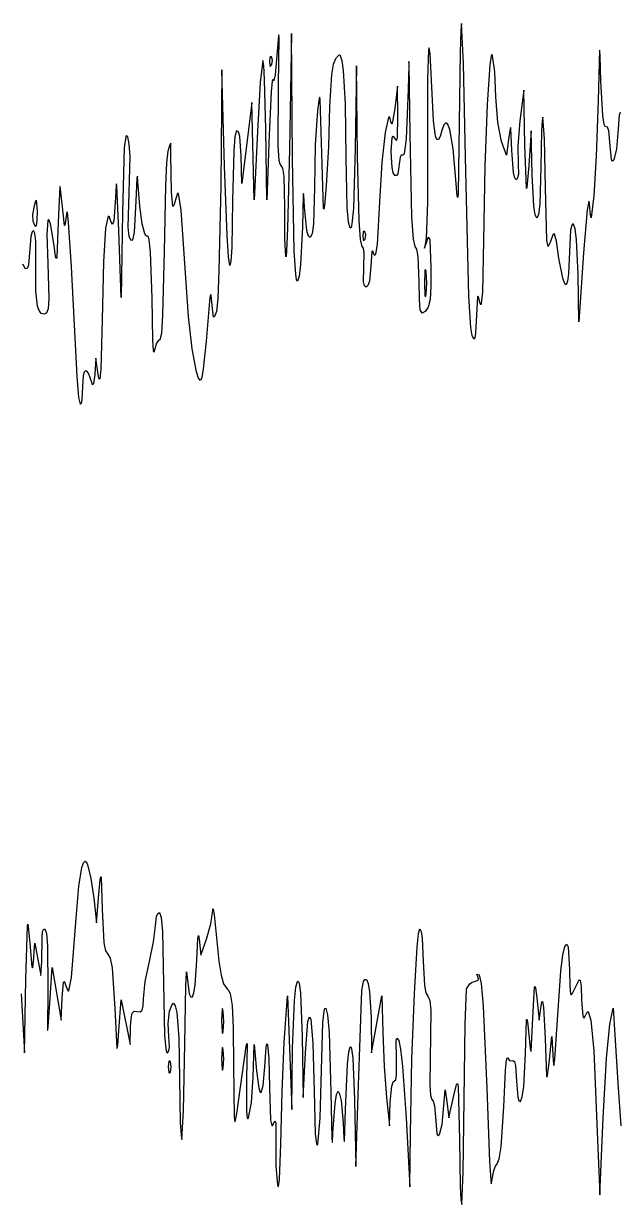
# Model space of a CAD drawing. Header units: metres. Extents: x -207 to 207, y -56 to 56.
# Drawn here: x 51.8 to 103.7, y -54.1 to 48.5 of the extents above; entities that cross this region are included whole.
import ezdxf

# ---------------------------------------------------------------- set-up
doc = ezdxf.new("R2010")
doc.units = ezdxf.units.M

msp = doc.modelspace()

# ---------------------------------------------------------------- linework, layer by layer
for p, q in [((89.8538, 48.4586), (89.7906, 47.8237)), ((90.014, 44.9851), (89.8538, 48.4586)), ((73.9391, 47.4319), (73.8509, 46.3756)), ((73.967, 47.4775), (73.9391, 47.4319)), ((73.9391, 43.1124), (73.984, 47.2091)), ((73.984, 47.2091), (73.967, 47.4775)), ((75.0789, 47.6103), (74.8859, 37.5561)), ((75.1588, 36.7416), (75.0789, 47.6103)), ((89.7906, 47.8237), (89.7302, 45.9833)), ((73.8509, 46.3756), (73.6414, 44.0186)), ((87.0443, 46.3541), (86.9758, 46.1392)), ((87.1226, 45.8286), (87.0443, 46.3541)), ((101.848, 46.1596), (101.729, 41.7895)), ((101.871, 46.1054), (101.848, 46.1596)), ((72.5762, 45.2418), (72.3568, 43.3573)), ((72.657, 44.8319), (72.5762, 45.2418)), ((73.193, 45.5265), (73.1501, 45.1116)), ((73.2548, 45.604), (73.193, 45.5265)), ((73.3354, 45.5746), (73.2548, 45.604)), ((73.4315, 45.288), (73.3354, 45.5746)), ((73.3632, 44.8984), (73.4315, 45.288)), ((78.9059, 45.407), (78.6988, 44.9137)), ((79.1626, 45.685), (78.9059, 45.407)), ((79.2566, 45.7108), (79.1626, 45.685)), ((79.3349, 45.6505), (79.2566, 45.7108)), ((79.4662, 45.2393), (79.3349, 45.6505)), ((79.6003, 44.3876), (79.4662, 45.2393)), ((85.2817, 45.1536), (85.2576, 44.8557)), ((85.3047, 44.94), (85.2817, 45.1536)), ((86.9758, 46.1392), (86.888, 43.6713)), ((87.2887, 42.3736), (87.1226, 45.8286)), ((89.7302, 45.9833), (89.6453, 39.8198)), ((92.4328, 45.6672), (92.3078, 44.8914)), ((92.4946, 45.7715), (92.4328, 45.6672)), ((92.555, 45.67), (92.4946, 45.7715)), ((92.7435, 44.2595), (92.555, 45.67)), ((101.896, 45.6251), (101.871, 46.1054)), ((101.961, 43.4513), (101.896, 45.6251)), ((69.009, 44.4353), (68.9137, 34.3811)), ((69.237, 36.0627), (69.009, 44.4353)), ((72.7344, 43.5733), (72.657, 44.8319)), ((73.1501, 45.1116), (73.2208, 44.7453)), ((73.2208, 44.7453), (73.3632, 44.8984)), ((78.6988, 44.9137), (78.5422, 44.0517)), ((79.7588, 41.4895), (79.6003, 44.3876)), ((80.7222, 44.7881), (80.6189, 37.6281)), ((80.8027, 36.9388), (80.7222, 44.7881)), ((85.2576, 44.8557), (85.2052, 42.7441)), ((85.3902, 38.879), (85.3047, 44.94)), ((90.1865, 36.8463), (90.014, 44.9851)), ((92.3078, 44.8914), (92.0692, 41.4218)), ((92.8424, 42.1067), (92.7435, 44.2595)), ((72.3568, 43.3573), (72.1002, 39.0976)), ((72.8438, 39.2906), (72.7344, 43.5733)), ((73.3979, 43.4504), (73.3083, 42.5182)), ((73.4368, 43.6153), (73.3979, 43.4504)), ((73.47, 43.5533), (73.4368, 43.6153)), ((73.5038, 43.4518), (73.47, 43.5533)), ((73.5447, 43.5032), (73.5038, 43.4518)), ((73.6414, 44.0186), (73.5447, 43.5032)), ((73.9182, 37.8685), (73.9391, 43.1124)), ((78.5422, 44.0517), (78.3854, 41.2603)), ((86.888, 43.6713), (86.8992, 38.7908)), ((102.134, 40.4673), (101.961, 43.4513)), ((73.3083, 42.5182), (73.122, 38.7908)), ((77.5302, 42.0611), (77.4744, 41.966)), ((77.5762, 41.8338), (77.5302, 42.0611)), ((84.2959, 43.0242), (84.0581, 41.0839)), ((84.3286, 40.3783), (84.2959, 43.0242)), ((85.2052, 42.7441), (85.0365, 38.4373)), ((87.413, 40.0082), (87.2887, 42.3736)), ((92.9964, 39.8607), (92.8424, 42.1067)), ((95.2555, 42.6714), (94.9331, 40.0256)), ((95.367, 37.9089), (95.2555, 42.6714)), ((71.6146, 41.6131), (70.7572, 34.5575)), ((71.8173, 33.1464), (71.6146, 41.6131)), ((77.4744, 41.966), (77.3231, 40.9075)), ((77.7151, 37.2033), (77.5762, 41.8338)), ((78.3854, 41.2603), (78.2743, 37.7843)), ((79.8248, 36.8222), (79.7588, 41.4895)), ((84.0581, 41.0839), (83.8644, 39.9208)), ((92.0692, 41.4218), (91.8783, 36.0635)), ((101.729, 41.7895), (101.57, 36.9531)), ((77.3231, 40.9075), (77.1288, 37.924)), ((83.5005, 40.2955), (83.2133, 38.9977)), ((83.5662, 40.365), (83.5005, 40.2955)), ((83.6275, 40.3185), (83.5662, 40.365)), ((83.7325, 39.8492), (83.6275, 40.3185)), ((84.2773, 38.5712), (84.3286, 40.3783)), ((87.6015, 38.6761), (87.413, 40.0082)), ((94.9331, 40.0256), (94.7549, 37.8221)), ((96.8608, 40.0407), (96.8074, 39.134)), ((96.926, 40.3281), (96.8608, 40.0407)), ((97.0605, 38.454), (96.926, 40.3281)), ((102.264, 39.7049), (102.134, 40.4673)), ((103.571, 40.509), (103.477, 39.32)), ((103.636, 40.7295), (103.571, 40.509)), ((103.704, 40.6429), (103.636, 40.7295)), ((70.2998, 39.1436), (70.1551, 38.6345)), ((70.4514, 39.0707), (70.2998, 39.1436)), ((70.5727, 38.665), (70.4514, 39.0707)), ((72.1002, 39.0976), (71.8173, 33.1464)), ((72.9183, 33.1464), (72.8438, 39.2906)), ((83.2133, 38.9977), (82.9364, 36.4059)), ((83.7854, 39.7283), (83.7325, 39.8492)), ((83.8644, 39.9208), (83.7854, 39.7283)), ((88.1541, 39.1735), (87.9953, 38.6492)), ((88.3229, 39.6639), (88.1541, 39.1735)), ((88.4958, 39.8297), (88.3229, 39.6639)), ((88.6684, 39.6871), (88.4958, 39.8297)), ((88.836, 39.2522), (88.6684, 39.6871)), ((89.1381, 37.5695), (88.836, 39.2522)), ((89.6453, 39.8198), (89.5534, 33.6926)), ((93.3173, 38.2261), (92.9964, 39.8607)), ((94.0798, 39.3102), (93.9698, 38.6145)), ((94.1201, 39.428), (94.0798, 39.3102)), ((94.1526, 39.3834), (94.1201, 39.428)), ((94.2357, 37.4471), (94.1526, 39.3834)), ((95.9211, 39.1436), (95.6998, 36.145)), ((95.9868, 35.3513), (95.9211, 39.1436)), ((96.8074, 39.134), (96.7581, 36.0274)), ((102.337, 39.5305), (102.264, 39.7049)), ((102.555, 39.4529), (102.337, 39.5305)), ((102.667, 39.1363), (102.555, 39.4529)), ((102.78, 37.8415), (102.667, 39.1363)), ((103.477, 39.32), (103.334, 37.5881)), ((60.6544, 38.6426), (60.5257, 37.6554)), ((60.7357, 38.7469), (60.6544, 38.6426)), ((60.8297, 38.6145), (60.7357, 38.7469)), ((60.9655, 37.9745), (60.8297, 38.6145)), ((61.0336, 36.9171), (60.9655, 37.9745)), ((64.5656, 38.0848), (64.4825, 37.9385)), ((64.5838, 37.027), (64.5656, 38.0848)), ((70.1551, 38.6345), (70.0438, 37.378)), ((70.7049, 36.9596), (70.5727, 38.665)), ((73.122, 38.7908), (72.9183, 33.1464)), ((83.7301, 37.3124), (83.8173, 38.5757)), ((83.8173, 38.5757), (83.9153, 38.671)), ((83.9153, 38.671), (84.0581, 38.4381)), ((84.0581, 38.4381), (84.1886, 38.2952)), ((84.1886, 38.2952), (84.2773, 38.5712)), ((85.0365, 38.4373), (84.9075, 37.343)), ((85.5407, 31.6448), (85.3902, 38.879)), ((86.8992, 38.7908), (86.903, 32.9469)), ((87.7184, 38.4024), (87.6015, 38.6761)), ((87.8499, 38.3928), (87.7184, 38.4024)), ((87.9953, 38.6492), (87.8499, 38.3928)), ((93.757, 37.027), (93.3173, 38.2261)), ((93.9698, 38.6145), (93.757, 37.027)), ((97.1481, 34.1839), (97.0605, 38.454)), ((60.5257, 37.6554), (60.3695, 32.0881)), ((64.3221, 37.3797), (64.2066, 36.3634)), ((64.4825, 37.9385), (64.3221, 37.3797)), ((64.6478, 33.852), (64.5838, 37.027)), ((70.0438, 37.378), (69.947, 33.0668)), ((70.7572, 34.5575), (70.7049, 36.9596)), ((74.0054, 36.5736), (73.9182, 37.8685)), ((74.8859, 37.5561), (74.7139, 30.6626)), ((77.1288, 37.924), (77.0616, 34.2185)), ((77.8438, 32.4085), (77.7151, 37.2033)), ((78.2743, 37.7843), (78.0785, 34.3811)), ((80.6189, 37.6281), (80.4523, 32.3953)), ((80.9527, 31.3511), (80.8027, 36.9388)), ((83.8163, 35.955), (83.7301, 37.3124)), ((84.6188, 37.0326), (84.5096, 36.8684)), ((84.7551, 37.0323), (84.6188, 37.0326)), ((84.834, 37.086), (84.7551, 37.0323)), ((84.9075, 37.343), (84.834, 37.086)), ((89.3656, 34.9103), (89.1381, 37.5695)), ((94.3666, 35.5255), (94.2357, 37.4471)), ((94.7549, 37.8221), (94.7792, 36.2397)), ((95.4931, 34.1801), (95.367, 37.9089)), ((101.57, 36.9531), (101.356, 33.4992)), ((102.89, 36.6464), (102.78, 37.8415)), ((103.334, 37.5881), (103.106, 36.6294)), ((60.9604, 33.799), (61.0336, 36.9171)), ((64.2066, 36.3634), (64.1059, 34.3784)), ((69.4687, 30.0788), (69.237, 36.0627)), ((74.0736, 36.2519), (74.0054, 36.5736)), ((74.1583, 36.145), (74.0736, 36.2519)), ((74.3118, 35.9032), (74.1583, 36.145)), ((74.4198, 35.1989), (74.3118, 35.9032)), ((75.3079, 28.6865), (75.1588, 36.7416)), ((79.9213, 32.4914), (79.8248, 36.8222)), ((82.9364, 36.4059), (82.7349, 32.97)), ((83.9231, 35.4922), (83.8163, 35.955)), ((84.5096, 36.8684), (84.3119, 35.4149)), ((90.4832, 24.7941), (90.1865, 36.8463)), ((91.8783, 36.0635), (91.7741, 29.6186)), ((94.7792, 36.2397), (94.8015, 35.3747)), ((95.6998, 36.145), (95.5718, 34.5281)), ((96.7581, 36.0274), (96.663, 32.7642)), ((102.991, 36.5033), (102.89, 36.6464)), ((103.106, 36.6294), (102.991, 36.5033)), ((61.6236, 35.0359), (61.5456, 33.0374)), ((61.6722, 35.2003), (61.6236, 35.0359)), ((61.7196, 34.7339), (61.6722, 35.2003)), ((74.4877, 32.529), (74.4198, 35.1989)), ((84.0581, 35.2631), (83.9231, 35.4922)), ((84.2003, 35.2566), (84.0581, 35.2631)), ((84.3119, 35.4149), (84.2003, 35.2566)), ((89.4756, 33.4567), (89.3656, 34.9103)), ((94.4818, 35.019), (94.3666, 35.5255)), ((94.6182, 34.8959), (94.4818, 35.019)), ((94.7329, 35.065), (94.6182, 34.8959)), ((94.8015, 35.3747), (94.7329, 35.065)), ((96.1322, 32.6116), (95.9868, 35.3513)), ((54.918, 34.3008), (54.7936, 31.2061)), ((54.9531, 34.3173), (54.918, 34.3008)), ((54.996, 34.0614), (54.9531, 34.3173)), ((55.118, 32.7936), (54.996, 34.0614)), ((59.8184, 34.4302), (59.7562, 33.3228)), ((59.8514, 34.5496), (59.8184, 34.4302)), ((59.8868, 34.3694), (59.8514, 34.5496)), ((60.0692, 30.5006), (59.8868, 34.3694)), ((61.8776, 32.611), (61.7196, 34.7339)), ((64.1059, 34.3784), (63.9915, 28.6485)), ((64.7662, 32.5722), (64.6478, 33.852)), ((68.9137, 34.3811), (68.7634, 27.0213)), ((77.0616, 34.2185), (76.9809, 31.059)), ((78.0785, 34.3811), (77.9336, 32.6602)), ((95.5097, 34.1397), (95.4931, 34.1801)), ((95.5281, 34.1858), (95.5097, 34.1397)), ((95.5718, 34.5281), (95.5281, 34.1858)), ((97.2655, 29.6486), (97.1481, 34.1839)), ((52.8216, 33.034), (52.6851, 32.6173)), ((52.9048, 33.1162), (52.8216, 33.034)), ((52.9787, 32.1764), (52.9048, 33.1162)), ((59.7562, 33.3228), (59.6098, 31.3212)), ((60.879, 30.7829), (60.9604, 33.799)), ((61.5456, 33.0374), (61.4041, 30.3495)), ((64.9895, 33.1464), (64.8547, 32.6483)), ((65.13, 33.6509), (64.9895, 33.1464)), ((65.1854, 33.7394), (65.13, 33.6509)), ((65.236, 33.7094), (65.1854, 33.7394)), ((65.4659, 32.2645), (65.236, 33.7094)), ((69.947, 33.0668), (69.8762, 28.9998)), ((76.0976, 33.6069), (76.0152, 30.786)), ((76.1215, 33.6906), (76.0976, 33.6069)), ((76.1474, 33.5326), (76.1215, 33.6906)), ((76.2069, 32.5047), (76.1474, 33.5326)), ((82.7349, 32.97), (82.5121, 29.2826)), ((86.903, 32.9469), (86.7771, 29.795)), ((89.518, 33.3543), (89.4756, 33.4567)), ((89.5534, 33.6926), (89.518, 33.3543)), ((100.913, 33.0053), (100.787, 32.2777)), ((100.958, 33.0255), (100.913, 33.0053)), ((100.99, 32.7936), (100.958, 33.0255)), ((101.356, 33.4992), (101.121, 31.5812)), ((52.6851, 32.6173), (52.5481, 31.8649)), ((52.5481, 31.8649), (52.5817, 31.2944)), ((52.9713, 31.3595), (52.9787, 32.1764)), ((55.3259, 30.9295), (55.118, 32.7936)), ((55.4968, 31.9117), (55.4017, 31.0981)), ((55.5355, 32.1046), (55.4968, 31.9117)), ((55.5828, 32.0409), (55.5355, 32.1046)), ((55.6964, 31.2194), (55.5828, 32.0409)), ((60.3695, 32.0881), (60.2722, 24.6797)), ((62.0766, 31.0781), (61.8776, 32.611)), ((64.8547, 32.6483), (64.7662, 32.5722)), ((66.118, 23.0217), (65.4659, 32.2645)), ((74.4964, 29.768), (74.4877, 32.529)), ((76.3948, 30.4981), (76.2069, 32.5047)), ((77.8836, 32.3368), (77.8438, 32.4085)), ((77.9336, 32.6602), (77.8836, 32.3368)), ((80.0305, 31.2036), (79.9213, 32.4914)), ((80.4523, 32.3953), (80.3238, 31.0689)), ((96.2572, 31.8352), (96.1322, 32.6116)), ((96.4053, 31.5589), (96.2572, 31.8352)), ((96.5519, 31.8713), (96.4053, 31.5589)), ((96.663, 32.7642), (96.5519, 31.8713)), ((100.787, 32.2777), (100.46, 28.5603)), ((101.059, 31.8278), (100.99, 32.7936)), ((101.121, 31.5812), (101.059, 31.8278)), ((52.5817, 31.2944), (52.7672, 30.9063)), ((52.7672, 30.9063), (52.8401, 30.8682)), ((52.8401, 30.8682), (52.8989, 30.9321)), ((52.8989, 30.9321), (52.9713, 31.3595)), ((53.8801, 31.3538), (53.7879, 30.164)), ((53.9258, 31.426), (53.8801, 31.3538)), ((53.9792, 31.4042), (53.9258, 31.426)), ((54.1065, 31.0709), (53.9792, 31.4042)), ((54.4237, 29.1913), (54.1065, 31.0709)), ((54.7936, 31.2061), (54.66, 28.1498)), ((55.3632, 30.929), (55.3259, 30.9295)), ((55.4017, 31.0981), (55.3632, 30.929)), ((55.947, 27.3256), (55.6964, 31.2194)), ((59.1455, 31.7234), (58.9047, 30.677)), ((59.2524, 31.6422), (59.1455, 31.7234)), ((59.3948, 31.2061), (59.2524, 31.6422)), ((59.51, 31.0223), (59.3948, 31.2061)), ((59.6098, 31.3212), (59.51, 31.0223)), ((60.9532, 29.978), (60.879, 30.7829)), ((62.3075, 30.186), (62.0766, 31.0781)), ((76.0152, 30.786), (75.8629, 27.5383)), ((76.9809, 31.059), (76.8666, 30.2045)), ((80.1702, 30.6815), (80.0305, 31.2036)), ((80.3238, 31.0689), (80.2499, 30.7541)), ((81.0717, 29.6923), (80.9527, 31.3511)), ((85.6668, 29.7418), (85.5407, 31.6448)), ((99.4311, 30.9463), (99.3203, 30.5048)), ((99.5012, 31.0342), (99.4311, 30.9463)), ((99.5804, 31.0297), (99.5012, 31.0342)), ((99.7229, 30.6241), (99.5804, 31.0297)), ((52.4049, 29.9763), (52.2133, 27.4696)), ((52.5096, 30.3597), (52.4049, 29.9763)), ((52.6375, 30.5006), (52.5096, 30.3597)), ((52.7598, 30.2535), (52.6375, 30.5006)), ((52.84, 29.5697), (52.7598, 30.2535)), ((53.7879, 30.164), (53.8736, 27.6254)), ((58.9047, 30.677), (58.7193, 27.7632)), ((60.2722, 24.6797), (60.0692, 30.5006)), ((61.1043, 29.633), (60.9532, 29.978)), ((61.2748, 29.7509), (61.1948, 29.6326)), ((61.4041, 30.3495), (61.2748, 29.7509)), ((62.4321, 29.9961), (62.3075, 30.186)), ((62.5613, 29.9854), (62.4321, 29.9961)), ((62.6336, 29.9276), (62.5613, 29.9854)), ((62.7006, 29.6701), (62.6336, 29.9276)), ((69.5944, 28.2033), (69.4687, 30.0788)), ((74.5712, 28.2075), (74.4964, 29.768)), ((74.7139, 30.6626), (74.6337, 28.7269)), ((76.5371, 30.0023), (76.3948, 30.4981)), ((76.7063, 29.8727), (76.5371, 30.0023)), ((76.8666, 30.2045), (76.7063, 29.8727)), ((80.2499, 30.7541), (80.1702, 30.6815)), ((81.3069, 30.357), (81.264, 29.9421)), ((81.264, 29.9421), (81.3347, 29.5759)), ((81.3687, 30.4345), (81.3069, 30.357)), ((81.4493, 30.4051), (81.3687, 30.4345)), ((81.5454, 30.1186), (81.4493, 30.4051)), ((81.4771, 29.729), (81.5454, 30.1186)), ((86.7771, 29.795), (86.6447, 28.9437)), ((86.8542, 29.6186), (86.9939, 29.9305)), ((86.9939, 29.9305), (87.0925, 29.6737)), ((97.7912, 30.1035), (97.5727, 29.4422)), ((97.8716, 30.2222), (97.7912, 30.1035)), ((97.9439, 30.1792), (97.8716, 30.2222)), ((98.098, 29.5477), (97.9439, 30.1792)), ((99.3203, 30.5048), (99.2276, 28.6399)), ((99.8466, 29.6777), (99.7229, 30.6241)), ((52.8512, 27.2374), (52.84, 29.5697)), ((54.5666, 28.2232), (54.4237, 29.1913)), ((61.1948, 29.6326), (61.1043, 29.633)), ((62.8155, 28.6048), (62.7006, 29.6701)), ((69.8762, 28.9998), (69.7995, 27.8177)), ((74.6337, 28.7269), (74.5996, 28.271)), ((81.2049, 29.0895), (81.0717, 29.6923)), ((81.3161, 28.9503), (81.2049, 29.0895)), ((81.3808, 28.5713), (81.3161, 28.9503)), ((81.3347, 29.5759), (81.4771, 29.729)), ((82.0988, 28.7317), (82.0605, 28.6652)), ((82.1457, 28.7051), (82.0988, 28.7317)), ((82.5121, 29.2826), (82.3876, 28.4324)), ((85.822, 29.0895), (85.6668, 29.7418)), ((85.9648, 28.8663), (85.822, 29.0895)), ((86.0764, 28.2408), (85.9648, 28.8663)), ((86.6447, 28.9437), (86.8542, 29.6186)), ((87.0925, 29.6737), (87.1914, 27.2806)), ((91.7741, 29.6186), (91.6664, 25.1609)), ((97.3874, 29.0935), (97.2655, 29.6486)), ((97.5727, 29.4422), (97.3874, 29.0935)), ((98.3207, 28.0871), (98.098, 29.5477)), ((99.9879, 26.6874), (99.8466, 29.6777)), ((54.618, 28.0666), (54.5666, 28.2232)), ((54.66, 28.1498), (54.618, 28.0666)), ((58.7193, 27.7632), (58.609, 22.7395)), ((62.9443, 24.6124), (62.8155, 28.6048)), ((63.9915, 28.6485), (63.869, 23.1297)), ((69.7059, 27.4491), (69.5944, 28.2033)), ((69.7995, 27.8177), (69.7059, 27.4491)), ((74.5996, 28.271), (74.5712, 28.2075)), ((75.4335, 26.6911), (75.3079, 28.6865)), ((81.3208, 26.0166), (81.3808, 28.5713)), ((82.0605, 28.6652), (81.9766, 27.4138)), ((82.2686, 28.3839), (82.1457, 28.7051)), ((82.3268, 28.3014), (82.2686, 28.3839)), ((82.3876, 28.4324), (82.3268, 28.3014)), ((86.1748, 26.0477), (86.0764, 28.2408)), ((98.6652, 26.3365), (98.3207, 28.0871)), ((99.2276, 28.6399), (99.1499, 26.7195)), ((100.46, 28.5603), (100.043, 22.5631)), ((51.9554, 27.1492), (51.7062, 27.5622)), ((52.1022, 27.1826), (51.9554, 27.1492)), ((52.2133, 27.4696), (52.1022, 27.1826)), ((52.8453, 25.2386), (52.8512, 27.2374)), ((53.8736, 27.6254), (53.9609, 24.5748)), ((56.4311, 17.8104), (55.947, 27.3256)), ((68.7634, 27.0213), (68.6531, 24.5808)), ((75.5085, 26.2147), (75.4335, 26.6911)), ((75.8629, 27.5383), (75.7359, 26.5215)), ((81.9766, 27.4138), (81.8433, 26.0854)), ((86.6767, 26.9999), (86.6335, 25.9146)), ((86.7234, 27.1083), (86.6767, 26.9999)), ((86.7805, 26.8847), (86.7234, 27.1083)), ((86.8411, 25.9146), (86.7805, 26.8847)), ((87.1914, 27.2806), (87.1864, 25.6209)), ((99.1499, 26.7195), (99.0657, 26.0742)), ((100.043, 22.5631), (99.9879, 26.6874)), ((75.5915, 26.0909), (75.5085, 26.2147)), ((75.7359, 26.5215), (75.5915, 26.0909)), ((81.407, 25.6772), (81.3208, 26.0166)), ((81.5593, 25.5617), (81.407, 25.6772)), ((81.715, 25.7002), (81.5593, 25.5617)), ((81.8433, 26.0854), (81.715, 25.7002)), ((86.1923, 24.4631), (86.1748, 26.0477)), ((86.6335, 25.9146), (86.6767, 24.8292)), ((86.7805, 24.9444), (86.8411, 25.9146)), ((98.8304, 25.8651), (98.6652, 26.3365)), ((98.963, 25.7646), (98.8304, 25.8651)), ((99.0657, 26.0742), (98.963, 25.7646)), ((52.9964, 23.9268), (52.8453, 25.2386)), ((67.9729, 24.6846), (67.6413, 20.8874)), ((68.0342, 24.9199), (67.9729, 24.6846)), ((68.0883, 24.8773), (68.0342, 24.9199)), ((68.1774, 23.9742), (68.0883, 24.8773)), ((86.6767, 24.8292), (86.7234, 24.7208)), ((86.7234, 24.7208), (86.7805, 24.9444)), ((87.1864, 25.6209), (87.1132, 24.5052)), ((90.6754, 22.0653), (90.4832, 24.7941)), ((91.2455, 24.7472), (91.1601, 23.1216)), ((91.2832, 24.7901), (91.2455, 24.7472)), ((91.3313, 24.7006), (91.2832, 24.7901)), ((91.4665, 24.1506), (91.3313, 24.7006)), ((91.6664, 25.1609), (91.5741, 24.1575)), ((53.1318, 23.5241), (52.9964, 23.9268)), ((53.9042, 23.6835), (53.7825, 23.3077)), ((53.9609, 24.5748), (53.9042, 23.6835)), ((63.0248, 20.9585), (62.9443, 24.6124)), ((68.2881, 22.9486), (68.1774, 23.9742)), ((68.6531, 24.5808), (68.5359, 23.445)), ((86.2656, 23.6032), (86.1923, 24.4631)), ((86.4258, 23.3148), (86.2656, 23.6032)), ((86.9573, 23.8182), (86.704, 23.445)), ((87.1132, 24.5052), (86.9573, 23.8182)), ((91.5218, 24.021), (91.4665, 24.1506)), ((91.5741, 24.1575), (91.5218, 24.021)), ((53.3077, 23.2878), (53.1318, 23.5241)), ((53.5244, 23.2163), (53.3077, 23.2878)), ((53.7825, 23.3077), (53.5244, 23.2163)), ((58.609, 22.7395), (58.5005, 18.4185)), ((63.869, 23.1297), (63.7562, 21.5436)), ((66.4431, 20.1976), (66.118, 23.0217)), ((68.3839, 23.0228), (68.2881, 22.9486)), ((68.5359, 23.445), (68.3839, 23.0228)), ((86.704, 23.445), (86.4258, 23.3148)), ((91.1601, 23.1216), (91.0702, 21.5801)), ((63.7562, 21.5436), (63.6205, 20.9756)), ((90.7897, 21.367), (90.6754, 22.0653)), ((91.0702, 21.5801), (90.9983, 21.1556)), ((63.0829, 20.0688), (63.0248, 20.9585)), ((63.3447, 20.6906), (63.1441, 20.0054)), ((63.481, 20.899), (63.3447, 20.6906)), ((63.6205, 20.9756), (63.481, 20.899)), ((67.6413, 20.8874), (67.4018, 18.4582)), ((90.9191, 21.0526), (90.7897, 21.367)), ((90.9983, 21.1556), (90.9191, 21.0526)), ((63.1135, 19.9244), (63.0829, 20.0688)), ((63.1441, 20.0054), (63.1135, 19.9244)), ((66.806, 18.2034), (66.4431, 20.1976)), ((58.0585, 19.3881), (57.9646, 17.977)), ((58.3054, 17.8006), (58.0585, 19.3881)), ((56.5828, 15.9763), (56.4311, 17.8104)), ((56.9689, 17.9037), (56.8942, 16.9304)), ((57.0531, 18.1748), (56.9689, 17.9037)), ((57.1606, 18.2987), (57.0531, 18.1748)), ((57.2851, 18.2728), (57.1606, 18.2987)), ((57.4207, 18.0947), (57.2851, 18.2728)), ((57.701, 17.2714), (57.4207, 18.0947)), ((57.9646, 17.977), (57.8495, 17.1576)), ((58.3601, 17.5726), (58.3054, 17.8006)), ((58.4113, 17.6063), (58.3601, 17.5726)), ((58.5005, 18.4185), (58.4113, 17.6063)), ((66.9834, 17.6452), (66.806, 18.2034)), ((67.1484, 17.4478), (66.9834, 17.6452)), ((67.2688, 17.7192), (67.1484, 17.4478)), ((67.4018, 18.4582), (67.2688, 17.7192)), ((56.8942, 16.9304), (56.8429, 15.7692)), ((57.7765, 17.09), (57.701, 17.2714)), ((57.8495, 17.1576), (57.7765, 17.09)), ((56.7196, 15.3882), (56.5828, 15.9763)), ((56.7874, 15.4558), (56.7196, 15.3882)), ((56.8429, 15.7692), (56.7874, 15.4558)), ((56.8345, -24.8604), (57.0003, -24.4488)), ((57.0003, -24.4488), (57.1208, -24.2937)), ((57.1208, -24.2937), (57.2334, -24.3847)), ((57.2334, -24.3847), (57.3755, -24.7115)), ((56.5706, -26.4739), (56.8345, -24.8604)), ((57.3755, -24.7115), (57.6246, -25.7973)), ((56.3484, -29.2386), (56.5706, -26.4739)), ((57.6246, -25.7973), (57.876, -27.5022)), ((58.3313, -27.1786), (58.444, -25.9152)), ((58.444, -25.9152), (58.4826, -25.6499)), ((58.4826, -25.6499), (58.5125, -25.6451)), ((58.5125, -25.6451), (58.5958, -28.4721)), ((57.876, -27.5022), (58.129, -29.648)), ((58.129, -29.648), (58.3313, -27.1786)), ((58.5958, -28.4721), (58.7475, -31.3822)), ((68.0433, -29.7517), (68.2269, -28.5897)), ((68.2269, -28.5897), (68.244, -28.4527)), ((68.244, -28.4527), (68.2719, -28.4711)), ((68.2719, -28.4711), (68.354, -28.9303)), ((55.9427, -34.4105), (56.3484, -29.2386)), ((63.2401, -29.9126), (63.3466, -29.1029)), ((63.3466, -29.1029), (63.4597, -28.8566)), ((63.4597, -28.8566), (63.597, -28.7661)), ((63.597, -28.7661), (63.7457, -29.1863)), ((63.7457, -29.1863), (63.8566, -30.4029)), ((68.354, -28.9303), (68.5833, -31.2355)), ((51.9702, -34.5869), (52.1064, -29.9043)), ((52.1064, -29.9043), (52.1447, -29.7567)), ((52.1447, -29.7567), (52.1895, -29.9736)), ((52.1895, -29.9736), (52.3081, -31.4119)), ((53.3803, -30.9709), (53.4299, -30.4104)), ((53.4299, -30.4104), (53.519, -30.2398)), ((53.519, -30.2398), (53.6395, -30.1772)), ((53.6395, -30.1772), (53.7625, -30.572)), ((53.7625, -30.572), (53.8496, -31.6637)), ((63.084, -31.2923), (63.2401, -29.9126)), ((63.8566, -30.4029), (64.0398, -39.4079)), ((66.9163, -31.0211), (66.9756, -30.7687)), ((66.9756, -30.7687), (67.0372, -31.0591)), ((67.6782, -31.0591), (68.0433, -29.7517)), ((85.9937, -31.7273), (86.1152, -30.5829)), ((86.1152, -30.5829), (86.2306, -30.1772)), ((86.2306, -30.1772), (86.3459, -30.3983)), ((86.3459, -30.3983), (86.4403, -31.0001)), ((52.3081, -31.4119), (52.5033, -33.4631)), ((52.6443, -32.9994), (52.761, -31.4119)), ((52.761, -31.4119), (53.2663, -34.2341)), ((53.3555, -32.9994), (53.3803, -30.9709)), ((53.8496, -31.6637), (53.8895, -35.3807)), ((58.7475, -31.3822), (58.8956, -32.1002)), ((62.7151, -32.9994), (63.084, -31.2923)), ((66.8313, -32.9112), (66.9163, -31.0211)), ((67.0372, -31.0591), (67.1838, -32.4703)), ((67.1838, -32.4703), (67.6782, -31.0591)), ((68.5833, -31.2355), (68.7535, -32.98)), ((85.7523, -35.7954), (85.9937, -31.7273)), ((86.4403, -31.0001), (86.5276, -32.9786)), ((98.6531, -32.4251), (98.8224, -31.7197)), ((98.8224, -31.7197), (99.0111, -31.5172)), ((99.0111, -31.5172), (99.1331, -31.7354)), ((99.1331, -31.7354), (99.2328, -33.705)), ((58.8956, -32.1002), (59.0991, -32.382)), ((59.0991, -32.382), (59.3087, -32.7099)), ((59.3087, -32.7099), (59.4763, -33.5709)), ((98.4761, -33.8575), (98.6531, -32.4251)), ((52.5033, -33.4631), (52.5426, -33.5777)), ((52.5426, -33.5777), (52.5788, -33.5373)), ((52.5788, -33.5373), (52.6443, -32.9994)), ((53.2663, -34.2341), (53.3555, -32.9994)), ((54.0322, -37.0564), (54.2484, -33.5286)), ((54.2484, -33.5286), (55.0405, -38.1147)), ((59.4763, -33.5709), (59.7112, -37.0857)), ((62.346, -34.7551), (62.7151, -32.9994)), ((66.6978, -35.071), (66.8313, -32.9112)), ((68.7535, -32.98), (68.9432, -34.1972)), ((86.5276, -32.9786), (86.6362, -35.0897)), ((99.2328, -33.705), (99.2582, -35.1632)), ((51.8516, -40.9369), (51.9702, -34.5869)), ((55.1206, -36.1744), (55.2397, -34.8325)), ((55.2397, -34.8325), (55.2831, -34.7604)), ((55.2831, -34.7604), (55.3342, -34.7862)), ((55.3342, -34.7862), (55.465, -35.1161)), ((55.7206, -35.574), (55.9427, -34.4105)), ((62.1901, -36.2515), (62.346, -34.7551)), ((65.8753, -35.0882), (65.9294, -33.9963)), ((65.9294, -33.9963), (65.9562, -33.9035)), ((65.9562, -33.9035), (65.9818, -34.146)), ((65.9818, -34.146), (66.1856, -35.8155)), ((68.9432, -34.1972), (69.1682, -34.9627)), ((75.457, -35.2425), (75.5929, -34.7388)), ((75.5929, -34.7388), (75.6615, -34.7352)), ((75.6615, -34.7352), (75.7284, -34.8996)), ((81.1881, -35.5362), (81.3219, -34.7595)), ((81.3219, -34.7595), (81.4435, -34.5863)), ((81.4435, -34.5863), (81.5887, -34.5869)), ((81.5887, -34.5869), (81.7294, -34.9135)), ((90.5619, -34.9447), (90.7646, -34.812)), ((90.7646, -34.812), (90.9819, -34.7633)), ((90.9819, -34.7633), (91.2899, -34.649)), ((91.2564, -34.356), (91.1794, -34.1276)), ((91.1794, -34.1276), (91.3736, -34.1767)), ((91.3189, -34.5202), (91.2564, -34.356)), ((91.2899, -34.649), (91.3189, -34.5202)), ((91.3736, -34.1767), (91.5486, -34.9325)), ((98.1826, -38.0697), (98.4761, -33.8575)), ((99.744, -35.2925), (100.022, -34.7238)), ((100.022, -34.7238), (100.11, -34.618)), ((100.11, -34.618), (100.173, -34.6472)), ((100.173, -34.6472), (100.243, -35.1578)), ((51.5599, -35.8354), (51.8516, -40.9369)), ((53.8895, -35.3807), (53.8697, -38.9665)), ((55.465, -35.1161), (55.611, -35.527)), ((55.611, -35.527), (55.6686, -35.5986)), ((55.6686, -35.5986), (55.7206, -35.574)), ((65.7875, -40.2022), (65.8753, -35.0882)), ((66.1856, -35.8155), (66.317, -36.116)), ((66.4534, -36.0814), (66.584, -35.7278)), ((66.584, -35.7278), (66.6978, -35.071)), ((69.1682, -34.9627), (69.4443, -35.3519)), ((69.4443, -35.3519), (69.6042, -35.5219)), ((69.6042, -35.5219), (69.7317, -35.7982)), ((69.7317, -35.7982), (69.9041, -36.8392)), ((75.3332, -36.3951), (75.457, -35.2425)), ((75.7284, -34.8996), (75.8511, -35.7406)), ((75.8511, -35.7406), (76.0086, -39.5258)), ((80.9002, -43.7591), (81.1881, -35.5362)), ((81.7294, -34.9135), (81.8518, -35.6415)), ((81.8518, -35.6415), (81.9891, -37.8709)), ((85.5463, -41.5082), (85.7523, -35.7954)), ((86.6362, -35.0897), (86.7629, -35.7289)), ((86.7629, -35.7289), (86.9295, -36.0284)), ((90.1629, -38.452), (90.2911, -35.3807)), ((90.2911, -35.3807), (90.5619, -34.9447)), ((91.5486, -34.9325), (91.7235, -36.9059)), ((96.0492, -37.9383), (96.1861, -35.2227)), ((96.1861, -35.2227), (96.2251, -35.1477)), ((96.2251, -35.1477), (96.2708, -35.2896)), ((96.2708, -35.2896), (96.392, -36.1744)), ((99.2582, -35.1632), (99.3241, -35.8276)), ((99.3241, -35.8276), (99.3852, -35.9025)), ((99.3852, -35.9025), (99.4721, -35.8275)), ((99.4721, -35.8275), (99.744, -35.2925)), ((100.243, -35.1578), (100.282, -36.3508)), ((55.0405, -38.1147), (55.1206, -36.1744)), ((60.0676, -38.9966), (60.2529, -36.3508)), ((60.2529, -36.3508), (61.0438, -40.2314)), ((62.0765, -37.2477), (62.1633, -36.8774)), ((62.1633, -36.8774), (62.1901, -36.2515)), ((64.4763, -37.3401), (64.659, -36.8032)), ((64.659, -36.8032), (64.8228, -36.6465)), ((64.8228, -36.6465), (64.9663, -36.8612)), ((64.9663, -36.8612), (65.0884, -37.4385)), ((66.317, -36.116), (66.4534, -36.0814)), ((69.9041, -36.8392), (69.9904, -38.8122)), ((74.4465, -40.055), (74.7095, -35.998)), ((74.7095, -35.998), (75.0928, -45.8758)), ((75.1711, -40.5841), (75.3332, -36.3951)), ((82.0368, -40.9369), (82.9162, -35.998)), ((82.9162, -35.998), (83.0018, -39.173)), ((86.9295, -36.0284), (87.1006, -36.391)), ((87.1006, -36.391), (87.1918, -37.2484)), ((91.7235, -36.9059), (92.0402, -44.0208)), ((96.392, -36.1744), (96.6164, -38.1147)), ((96.6164, -38.1147), (96.8043, -36.7036)), ((96.8043, -36.7036), (96.8448, -36.5075)), ((96.8448, -36.5075), (96.8871, -36.4982)), ((96.8871, -36.4982), (96.9725, -36.9926)), ((100.282, -36.3508), (100.391, -37.7749)), ((53.9247, -38.6578), (54.0322, -37.0564)), ((59.7112, -37.0857), (59.8845, -40.532)), ((61.1302, -37.9523), (61.2272, -37.513)), ((61.2272, -37.513), (61.3962, -37.3309)), ((61.3962, -37.3309), (61.6567, -37.3603)), ((61.6567, -37.3603), (61.9132, -37.3972)), ((61.9132, -37.3972), (62.0765, -37.2477)), ((64.3504, -38.394), (64.4763, -37.3401)), ((65.0884, -37.4385), (65.2629, -39.6465)), ((69.0366, -37.1553), (68.9898, -38.1147)), ((69.0845, -37.0864), (69.0366, -37.1553)), ((69.1421, -37.3258), (69.0845, -37.0864)), ((69.2015, -38.2461), (69.1421, -37.3258)), ((76.5037, -38.2242), (76.6232, -37.8266)), ((76.6232, -37.8266), (76.7387, -38.0301)), ((77.7896, -38.3255), (77.9069, -37.325)), ((77.9069, -37.325), (77.9794, -37.0975)), ((77.9794, -37.0975), (78.0609, -37.0564)), ((78.0609, -37.0564), (78.2109, -37.6562)), ((78.2109, -37.6562), (78.3373, -39.1692)), ((81.9891, -37.8709), (82.0368, -40.9369)), ((87.1918, -37.2484), (87.0998, -43.7399)), ((95.9153, -40.8163), (96.0492, -37.9383)), ((96.9725, -36.9926), (97.1125, -39.7022)), ((100.391, -37.7749), (100.487, -37.9456)), ((100.487, -37.9456), (100.614, -37.7619)), ((100.614, -37.7619), (100.767, -37.4227)), ((100.767, -37.4227), (100.877, -37.3541)), ((100.877, -37.3541), (101.084, -38.1147)), ((102.734, -38.4675), (103.027, -37.0564)), ((103.027, -37.0564), (103.111, -38.4675)), ((53.8697, -38.9665), (53.891, -38.9788)), ((53.891, -38.9788), (53.9247, -38.6578)), ((61.0438, -40.2314), (61.0857, -38.6943)), ((61.0857, -38.6943), (61.1302, -37.9523)), ((64.4127, -39.5385), (64.3504, -38.394)), ((68.9898, -38.1147), (69.0311, -39.1287)), ((69.1373, -39.0897), (69.2015, -38.2461)), ((69.9904, -38.8122), (70.0195, -42.0547)), ((76.2786, -40.9369), (76.5037, -38.2242)), ((76.7387, -38.0301), (76.9321, -40.1273)), ((77.673, -42.4154), (77.7896, -38.3255)), ((90.086, -44.9694), (90.1629, -38.452)), ((95.4079, -41.0043), (95.4966, -38.0753)), ((95.4966, -38.0753), (95.5307, -38.0335)), ((95.5307, -38.0335), (95.5744, -38.2408)), ((95.5744, -38.2408), (95.6998, -39.3494)), ((97.9671, -41.4987), (98.1826, -38.0697)), ((101.084, -38.1147), (101.347, -40.7605)), ((102.445, -41.433), (102.734, -38.4675)), ((103.111, -38.4675), (103.445, -43.5827)), ((59.962, -40.3183), (60.0676, -38.9966)), ((64.0398, -39.4079), (64.1437, -40.5944)), ((64.4545, -40.4523), (64.4127, -39.5385)), ((65.2629, -39.6465), (65.3361, -43.2006)), ((69.0311, -39.1287), (69.0785, -39.2568)), ((69.0785, -39.2568), (69.1373, -39.0897)), ((76.0086, -39.5258), (76.0837, -44.8175)), ((78.3373, -39.1692), (78.4881, -44.3973)), ((83.0018, -39.173), (83.1367, -42.1408)), ((84.1569, -39.8325), (84.2386, -39.6698)), ((84.1941, -41.378), (84.1569, -39.8325)), ((84.2386, -39.6698), (84.3917, -39.8786)), ((84.3917, -39.8786), (84.5512, -40.6258)), ((95.6998, -39.3494), (95.8324, -40.5666)), ((97.1125, -39.7022), (97.2513, -42.9847)), ((97.4637, -41.8189), (97.6947, -39.5258)), ((97.6947, -39.5258), (97.8106, -41.6425)), ((59.8845, -40.532), (59.9214, -40.5723)), ((59.9214, -40.5723), (59.962, -40.3183)), ((64.1437, -40.5944), (64.2079, -40.883)), ((64.2079, -40.883), (64.2793, -40.9513)), ((64.2793, -40.9513), (64.3918, -40.7768)), ((64.3918, -40.7768), (64.4545, -40.4523)), ((65.6833, -45.9638), (65.7875, -40.2022)), ((69.0299, -40.5781), (68.985, -41.4661)), ((69.0785, -40.4894), (69.0299, -40.5781)), ((69.1379, -40.6723), (69.0785, -40.4894)), ((69.2009, -41.4661), (69.1379, -40.6723)), ((70.9557, -41.6425), (71.1367, -40.3928)), ((71.1367, -40.3928), (71.1901, -40.143)), ((71.2213, -40.1627), (71.1619, -43.23)), ((71.1901, -40.143), (71.2213, -40.1627)), ((71.747, -43.0536), (71.8327, -40.2314)), ((71.8327, -40.2314), (72.0364, -42.5244)), ((72.7436, -42.1716), (72.8664, -40.4406)), ((72.8664, -40.4406), (72.9308, -40.1539)), ((72.9308, -40.1539), (72.993, -40.235)), ((72.993, -40.235), (73.0983, -41.446)), ((74.2467, -44.3192), (74.4465, -40.055)), ((75.0928, -45.8758), (75.1711, -40.5841)), ((76.0837, -44.8175), (76.2786, -40.9369)), ((76.9321, -40.1273), (77.0329, -44.2883)), ((79.9473, -41.9376), (80.0606, -40.8739)), ((80.0606, -40.8739), (80.1804, -40.4267)), ((80.1804, -40.4267), (80.2401, -40.4372)), ((80.2401, -40.4372), (80.2982, -40.6055)), ((80.2982, -40.6055), (80.4055, -41.4199)), ((84.5512, -40.6258), (84.7284, -42.1386)), ((95.2616, -43.8601), (95.4079, -41.0043)), ((95.8324, -40.5666), (95.8783, -40.8198)), ((95.8783, -40.8198), (95.9153, -40.8163)), ((101.347, -40.7605), (101.648, -47.8161)), ((64.4108, -41.6783), (64.3585, -42.1716)), ((64.4673, -41.629), (64.4108, -41.6783)), ((64.5364, -41.7307), (64.4673, -41.629)), ((64.6098, -42.1716), (64.5364, -41.7307)), ((68.985, -41.4661), (69.0299, -42.3541)), ((69.1379, -42.2598), (69.2009, -41.4661)), ((70.3275, -46.2286), (70.9557, -41.6425)), ((73.0983, -41.446), (73.1572, -43.9649)), ((79.7741, -45.8758), (79.9473, -41.9376)), ((80.4055, -41.4199), (80.5547, -44.9939)), ((84.2104, -42.8992), (84.1941, -41.378)), ((85.4158, -47.9925), (85.5463, -41.5082)), ((93.6851, -42.4497), (93.7709, -41.5794)), ((93.7709, -41.5794), (93.8097, -41.3871)), ((93.8097, -41.3871), (93.8438, -41.3801)), ((93.8438, -41.3801), (94.0462, -41.6345)), ((94.0462, -41.6345), (94.3188, -41.6239)), ((94.3188, -41.6239), (94.4453, -41.6995)), ((94.4453, -41.6995), (94.5478, -42.0578)), ((97.3375, -42.8929), (97.4637, -41.8189)), ((97.8106, -41.6425), (97.876, -42.0343)), ((97.876, -42.0343), (97.9671, -41.4987)), ((102.16, -46.5814), (102.445, -41.433)), ((64.3585, -42.1716), (64.4108, -42.665)), ((64.4108, -42.665), (64.4673, -42.7142)), ((64.4673, -42.7142), (64.5364, -42.6126)), ((64.5364, -42.6126), (64.6098, -42.1716)), ((69.0299, -42.3541), (69.0785, -42.4428)), ((69.0785, -42.4428), (69.1379, -42.2598)), ((70.0195, -42.0547), (70.094, -46.5679)), ((71.594, -45.254), (71.747, -43.0536)), ((72.0364, -42.5244), (72.2283, -43.9812)), ((72.6131, -43.7892), (72.7436, -42.1716)), ((77.5652, -46.6133), (77.673, -42.4154)), ((83.1367, -42.1408), (83.3409, -44.8175)), ((84.1406, -43.2979), (84.2104, -42.8992)), ((84.7284, -42.1386), (85.0498, -46.5814)), ((93.5173, -45.6437), (93.6851, -42.4497)), ((94.5478, -42.0578), (94.6415, -43.4064)), ((97.2513, -42.9847), (97.2908, -43.0697)), ((97.2908, -43.0697), (97.3375, -42.8929)), ((65.3361, -43.2006), (65.4054, -46.9899)), ((71.1619, -43.23), (71.1488, -46.0338)), ((72.2283, -43.9812), (72.3302, -44.3184)), ((72.4309, -44.3976), (72.6131, -43.7892)), ((73.1572, -43.9649), (73.2583, -46.7987)), ((80.6601, -50.8147), (80.9002, -43.7591)), ((83.6498, -45.2376), (83.7829, -43.8483)), ((83.7829, -43.8483), (83.8963, -43.4707)), ((83.8963, -43.4707), (84.0247, -43.3857)), ((84.0247, -43.3857), (84.1406, -43.2979)), ((87.0998, -43.7399), (87.1602, -44.6599)), ((89.187, -44.6411), (89.4296, -43.7036)), ((89.4296, -43.7036), (89.5085, -43.6166)), ((89.5085, -43.6166), (89.5652, -43.8338)), ((89.5652, -43.8338), (89.663, -48.4922)), ((92.0402, -44.0208), (92.2856, -50.399)), ((94.6415, -43.4064), (94.7357, -44.8009)), ((95.1364, -44.7753), (95.2616, -43.8601)), ((103.445, -43.5827), (103.695, -47.2869)), ((72.3302, -44.3184), (72.4309, -44.3976)), ((74.1355, -48.8744), (74.2467, -44.3192)), ((77.0329, -44.2883), (77.1393, -48.0162)), ((78.4881, -44.3973), (78.5742, -48.3657)), ((78.8532, -45.3505), (78.9813, -44.5736)), ((78.9813, -44.5736), (79.1167, -44.2883)), ((79.1167, -44.2883), (79.2527, -44.504)), ((79.2527, -44.504), (79.382, -45.0914)), ((79.382, -45.0914), (79.5626, -47.0223)), ((80.5547, -44.9939), (80.6601, -50.8147)), ((83.3409, -44.8175), (83.5943, -47.2869)), ((87.1602, -44.6599), (87.2704, -44.9939)), ((87.2704, -44.9939), (87.3949, -45.14)), ((88.326, -45.523), (88.4211, -44.1649)), ((88.4211, -44.1649), (88.5803, -45.1703)), ((88.7505, -46.5814), (89.187, -44.6411)), ((90.007, -51.3558), (90.086, -44.9694)), ((94.7357, -44.8009), (94.8466, -45.125)), ((94.8466, -45.125), (94.9942, -45.1703)), ((94.9942, -45.1703), (95.1364, -44.7753)), ((65.537, -48.4631), (65.6833, -45.9638)), ((71.1488, -46.0338), (71.2222, -46.6061)), ((71.3465, -46.5814), (71.594, -45.254)), ((78.6768, -47.9043), (78.8532, -45.3505)), ((79.678, -48.6503), (79.7741, -45.8758)), ((83.5943, -47.2869), (83.6498, -45.2376)), ((87.3949, -45.14), (87.5005, -45.5379)), ((87.5005, -45.5379), (87.6107, -46.8459)), ((88.1658, -47.1649), (88.326, -45.523)), ((88.5803, -45.1703), (88.7505, -46.5814)), ((93.2857, -49.1192), (93.5173, -45.6437)), ((65.4054, -46.9899), (65.4667, -48.1024)), ((70.094, -46.5679), (70.1347, -46.9003)), ((70.1347, -46.9003), (70.1864, -46.9444)), ((70.1864, -46.9444), (70.3275, -46.2286)), ((71.2222, -46.6061), (71.2781, -46.6704)), ((71.2781, -46.6704), (71.3465, -46.5814)), ((73.2583, -46.7987), (73.3602, -47.2618)), ((73.4248, -47.2619), (73.4987, -47.1105)), ((73.4987, -47.1105), (73.6318, -46.8529)), ((73.6318, -46.8529), (73.7095, -47.0207)), ((73.7095, -47.0207), (73.7071, -48.698)), ((77.3553, -48.8744), (77.5652, -46.6133)), ((79.5626, -47.0223), (79.6292, -48.351)), ((85.0498, -46.5814), (85.3604, -52.5786)), ((87.6107, -46.8459), (87.7181, -47.9931)), ((87.9332, -48.0439), (88.1658, -47.1649)), ((101.879, -53.2841), (102.16, -46.5814)), ((65.4667, -48.1024), (65.537, -48.4631)), ((73.3602, -47.2618), (73.4248, -47.2619)), ((77.1393, -48.0162), (77.2366, -48.8454)), ((78.6266, -48.7462), (78.6768, -47.9043)), ((85.3604, -52.5786), (85.4158, -47.9925)), ((87.7181, -47.9931), (87.8178, -48.1451)), ((87.8178, -48.1451), (87.9332, -48.0439)), ((101.648, -47.8161), (101.879, -53.2841)), ((73.7071, -48.698), (73.7081, -50.8048)), ((74.0338, -51.9533), (74.1355, -48.8744)), ((77.2366, -48.8454), (77.2936, -48.9651)), ((77.2936, -48.9651), (77.3553, -48.8744)), ((78.5742, -48.3657), (78.6003, -48.7016)), ((78.6003, -48.7016), (78.6266, -48.7462)), ((79.6292, -48.351), (79.655, -48.6337)), ((79.655, -48.6337), (79.678, -48.6503)), ((89.663, -48.4922), (89.7413, -52.5321)), ((93.1294, -50.1513), (93.2857, -49.1192)), ((92.9603, -50.5872), (93.1294, -50.1513)), ((73.7081, -50.8048), (73.8483, -52.4022)), ((92.2856, -50.399), (92.3877, -52.0177)), ((92.4576, -52.2304), (92.6547, -51.1675)), ((92.6547, -51.1675), (92.8022, -50.7901)), ((92.8022, -50.7901), (92.9603, -50.5872)), ((73.9482, -52.5471), (74.0338, -51.9533)), ((89.874, -54.1122), (90.007, -51.3558)), ((92.3877, -52.0177), (92.4275, -52.3167)), ((92.4275, -52.3167), (92.4576, -52.2304)), ((73.8483, -52.4022), (73.8996, -52.5721)), ((73.8996, -52.5721), (73.9482, -52.5471)), ((89.7413, -52.5321), (89.8043, -53.7218)), ((89.8043, -53.7218), (89.874, -54.1122))]:
    msp.add_line(p, q)

doc.saveas('drawing.dxf')
